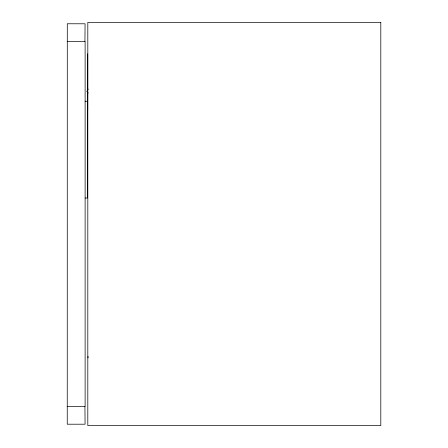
<?xml version="1.0" encoding="UTF-8"?>
<svg xmlns="http://www.w3.org/2000/svg" width="448" height="448" viewBox="0 0 448 448"><rect width="100%" height="100%" fill="white"/><g stroke="black" fill="none" stroke-linecap="round" stroke-linejoin="round"><path stroke-width="0.67" d="M88.049 356.451L88.049 357.89M88.161 89.074L86.834 91.459L88.206 93.022M84.941 41.664L85.07 23.794L67.29 23.766L67.25 424.206L85.07 424.206L84.941 406.336M67.206 41.664L85.12 41.664L85.12 406.336L67.206 406.336M85.12 101.248L87.36 101.248L87.36 198.016L85.12 198.016M87.718 53.816L87.718 90.311M87.718 92.266L87.718 109.906M380.8 22.4L87.808 22.4L87.808 425.6L380.8 425.6L380.8 22.4"/></g></svg>
